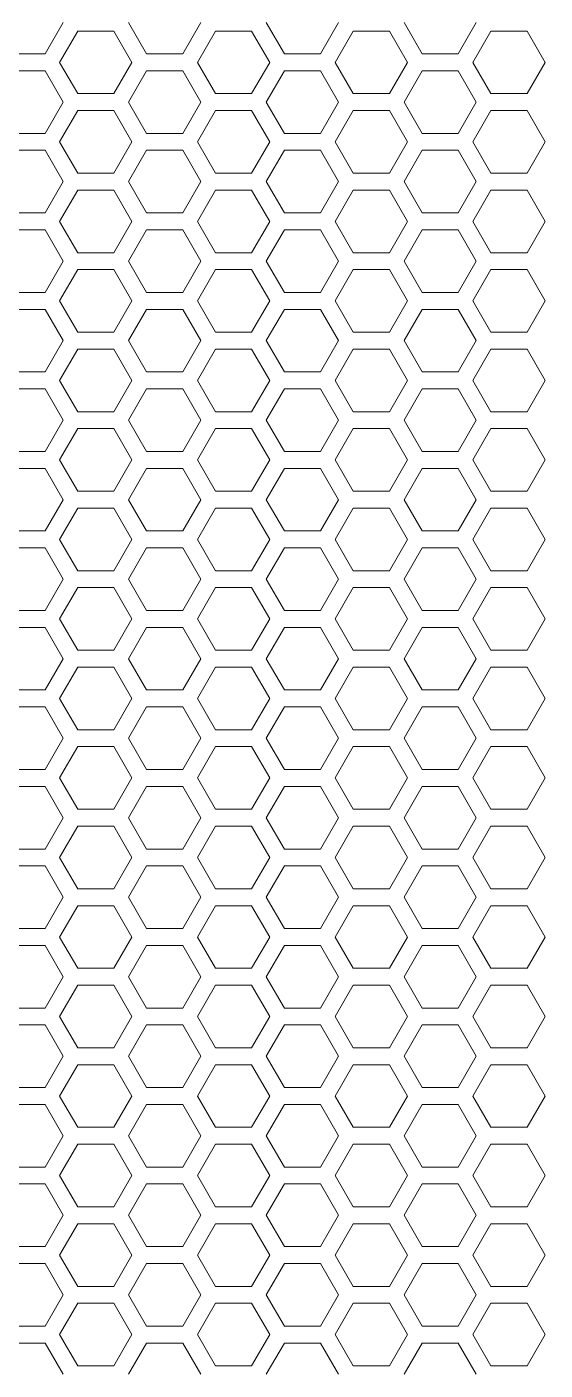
# Model space of a CAD drawing. Header units: millimetres. Extents: x 0 to 140, y -17 to 195.
# Drawn here: x 130.82 to 134.72, y 25.64 to 35.75 of the extents above; entities that cross this region are included whole.
import ezdxf

# ---------------------------------------------------------------- set-up
doc = ezdxf.new("R2010")
doc.units = ezdxf.units.MM
doc.layers.add('4203-42785_1_0', color=7, linetype='Continuous')

# ---------------------------------------------------------------- blocks, each defined once
blk = doc.blocks.new('a')
at = {"layer": '4203-42785_1_0', "color": 0, "linetype": 'ByBlock', "lineweight": 9}
for p, q in [((1513.6457, 371.9317), (1513.7524, 372.1166)), ((1514.1389, 372.1166), (1514.2456, 371.9317)), ((1514.459, 371.9317), (1514.5657, 372.1166)), ((1514.9521, 372.1166), (1515.0588, 371.9317)), ((1515.2723, 371.9317), (1515.379, 372.1166)), ((1515.7654, 372.1166), (1515.8721, 371.9317)), ((1516.0855, 371.9317), (1516.1923, 372.1166)), ((1513.8389, 372.0667), (1513.7322, 371.8818)), ((1514.0523, 372.0667), (1513.8389, 372.0667)), ((1514.1591, 371.8818), (1514.0523, 372.0667)), ((1514.6522, 372.0667), (1514.5455, 371.8818)), ((1514.8656, 372.0667), (1514.6522, 372.0667)), ((1514.9724, 371.8818), (1514.8656, 372.0667)), ((1515.4655, 372.0667), (1515.3587, 371.8818)), ((1515.6789, 372.0667), (1515.4655, 372.0667)), ((1515.7856, 371.8818), (1515.6789, 372.0667)), ((1516.2788, 372.0667), (1516.1721, 371.8818)), ((1516.4922, 372.0667), (1516.2788, 372.0667)), ((1516.5989, 371.8818), (1516.4922, 372.0667)), ((1513.4323, 371.9317), (1513.6457, 371.9317)), ((1513.7322, 371.8818), (1513.8389, 371.697)), ((1514.0523, 371.697), (1514.1591, 371.8818)), ((1514.2456, 371.9317), (1514.459, 371.9317)), ((1514.5455, 371.8818), (1514.6522, 371.697)), ((1514.8656, 371.697), (1514.9724, 371.8818)), ((1515.0588, 371.9317), (1515.2723, 371.9317)), ((1515.3587, 371.8818), (1515.4655, 371.697)), ((1515.6789, 371.697), (1515.7856, 371.8818)), ((1515.8721, 371.9317), (1516.0855, 371.9317)), ((1516.1721, 371.8818), (1516.2788, 371.697)), ((1516.4922, 371.697), (1516.5989, 371.8818)), ((1513.6457, 371.8319), (1513.4323, 371.8319)), ((1513.7524, 371.6471), (1513.6457, 371.8319)), ((1514.2456, 371.8319), (1514.1389, 371.6471)), ((1514.459, 371.8319), (1514.2456, 371.8319)), ((1514.5657, 371.6471), (1514.459, 371.8319)), ((1515.0588, 371.8319), (1514.9521, 371.6471)), ((1515.2723, 371.8319), (1515.0588, 371.8319)), ((1515.379, 371.6471), (1515.2723, 371.8319)), ((1515.8721, 371.8319), (1515.7654, 371.6471)), ((1516.0855, 371.8319), (1515.8721, 371.8319)), ((1516.1923, 371.6471), (1516.0855, 371.8319)), ((1513.6457, 371.4622), (1513.7524, 371.6471)), ((1513.8389, 371.697), (1514.0523, 371.697)), ((1514.1389, 371.6471), (1514.2456, 371.4622)), ((1514.459, 371.4622), (1514.5657, 371.6471)), ((1514.6522, 371.697), (1514.8656, 371.697)), ((1514.9521, 371.6471), (1515.0588, 371.4622)), ((1515.2723, 371.4622), (1515.379, 371.6471)), ((1515.4655, 371.697), (1515.6789, 371.697)), ((1515.7654, 371.6471), (1515.8721, 371.4622)), ((1516.0855, 371.4622), (1516.1923, 371.6471)), ((1516.2788, 371.697), (1516.4922, 371.697)), ((1513.8389, 371.5971), (1513.7322, 371.4123)), ((1514.0523, 371.5971), (1513.8389, 371.5971)), ((1514.1591, 371.4123), (1514.0523, 371.5971)), ((1514.6522, 371.5971), (1514.5455, 371.4123)), ((1514.8656, 371.5971), (1514.6522, 371.5971)), ((1514.9724, 371.4123), (1514.8656, 371.5971)), ((1515.4655, 371.5971), (1515.3587, 371.4123)), ((1515.6789, 371.5971), (1515.4655, 371.5971)), ((1515.7856, 371.4123), (1515.6789, 371.5971)), ((1516.2788, 371.5971), (1516.1721, 371.4123)), ((1516.4922, 371.5971), (1516.2788, 371.5971)), ((1516.5989, 371.4123), (1516.4922, 371.5971)), ((1513.4323, 371.4622), (1513.6457, 371.4622)), ((1513.7322, 371.4123), (1513.8389, 371.2274)), ((1514.0523, 371.2274), (1514.1591, 371.4123)), ((1514.2456, 371.4622), (1514.459, 371.4622)), ((1514.5455, 371.4123), (1514.6522, 371.2274)), ((1514.8656, 371.2274), (1514.9724, 371.4123)), ((1515.0588, 371.4622), (1515.2723, 371.4622)), ((1515.3587, 371.4123), (1515.4655, 371.2274)), ((1515.6789, 371.2274), (1515.7856, 371.4123)), ((1515.8721, 371.4622), (1516.0855, 371.4622)), ((1516.1721, 371.4123), (1516.2788, 371.2274)), ((1516.4922, 371.2274), (1516.5989, 371.4123)), ((1513.6457, 371.3624), (1513.4323, 371.3624)), ((1513.7524, 371.1775), (1513.6457, 371.3624)), ((1514.2456, 371.3624), (1514.1389, 371.1775)), ((1514.459, 371.3624), (1514.2456, 371.3624)), ((1514.5657, 371.1775), (1514.459, 371.3624)), ((1515.0588, 371.3624), (1514.9521, 371.1775)), ((1515.2723, 371.3624), (1515.0588, 371.3624)), ((1515.379, 371.1775), (1515.2723, 371.3624)), ((1515.8721, 371.3624), (1515.7654, 371.1775)), ((1516.0855, 371.3624), (1515.8721, 371.3624)), ((1516.1923, 371.1775), (1516.0855, 371.3624)), ((1513.6457, 370.9926), (1513.7524, 371.1775)), ((1513.8389, 371.2274), (1514.0523, 371.2274)), ((1514.1389, 371.1775), (1514.2456, 370.9926)), ((1514.459, 370.9926), (1514.5657, 371.1775)), ((1514.6522, 371.2274), (1514.8656, 371.2274)), ((1514.9521, 371.1775), (1515.0588, 370.9926)), ((1515.2723, 370.9926), (1515.379, 371.1775)), ((1515.4655, 371.2274), (1515.6789, 371.2274)), ((1515.7654, 371.1775), (1515.8721, 370.9926)), ((1516.0855, 370.9926), (1516.1923, 371.1775)), ((1516.2788, 371.2274), (1516.4922, 371.2274)), ((1513.8389, 371.1276), (1513.7322, 370.9427)), ((1514.0523, 371.1276), (1513.8389, 371.1276)), ((1514.1591, 370.9427), (1514.0523, 371.1276)), ((1514.6522, 371.1276), (1514.5455, 370.9427)), ((1514.8656, 371.1276), (1514.6522, 371.1276)), ((1514.9724, 370.9427), (1514.8656, 371.1276)), ((1515.4655, 371.1276), (1515.3587, 370.9427)), ((1515.6789, 371.1276), (1515.4655, 371.1276)), ((1515.7856, 370.9427), (1515.6789, 371.1276)), ((1516.2788, 371.1276), (1516.1721, 370.9427)), ((1516.4922, 371.1276), (1516.2788, 371.1276)), ((1516.5989, 370.9427), (1516.4922, 371.1276)), ((1513.4323, 370.9926), (1513.6457, 370.9926)), ((1513.7322, 370.9427), (1513.8389, 370.7579)), ((1514.0523, 370.7579), (1514.1591, 370.9427)), ((1514.2456, 370.9926), (1514.459, 370.9926)), ((1514.5455, 370.9427), (1514.6522, 370.7579)), ((1514.8656, 370.7579), (1514.9724, 370.9427)), ((1515.0588, 370.9926), (1515.2723, 370.9926)), ((1515.3587, 370.9427), (1515.4655, 370.7579)), ((1515.6789, 370.7579), (1515.7856, 370.9427)), ((1515.8721, 370.9926), (1516.0855, 370.9926)), ((1516.1721, 370.9427), (1516.2788, 370.7579)), ((1516.4922, 370.7579), (1516.5989, 370.9427)), ((1513.6457, 370.8928), (1513.4323, 370.8928)), ((1513.7524, 370.708), (1513.6457, 370.8928)), ((1514.2456, 370.8928), (1514.1389, 370.708)), ((1514.459, 370.8928), (1514.2456, 370.8928)), ((1514.5657, 370.708), (1514.459, 370.8928)), ((1515.0588, 370.8928), (1514.9521, 370.708)), ((1515.2723, 370.8928), (1515.0588, 370.8928)), ((1515.379, 370.708), (1515.2723, 370.8928)), ((1515.8721, 370.8928), (1515.7654, 370.708)), ((1516.0855, 370.8928), (1515.8721, 370.8928)), ((1516.1923, 370.708), (1516.0855, 370.8928)), ((1513.8389, 370.7579), (1514.0523, 370.7579)), ((1514.6522, 370.7579), (1514.8656, 370.7579)), ((1515.4655, 370.7579), (1515.6789, 370.7579)), ((1516.2788, 370.7579), (1516.4922, 370.7579)), ((1513.6457, 370.5231), (1513.7524, 370.708)), ((1514.1389, 370.708), (1514.2456, 370.5231)), ((1514.459, 370.5231), (1514.5657, 370.708)), ((1514.9521, 370.708), (1515.0588, 370.5231)), ((1515.2723, 370.5231), (1515.379, 370.708)), ((1515.7654, 370.708), (1515.8721, 370.5231)), ((1516.0855, 370.5231), (1516.1923, 370.708)), ((1513.8389, 370.6581), (1513.7322, 370.4732)), ((1514.0523, 370.6581), (1513.8389, 370.6581)), ((1514.1591, 370.4732), (1514.0523, 370.6581)), ((1514.6522, 370.6581), (1514.5455, 370.4732)), ((1514.8656, 370.6581), (1514.6522, 370.6581)), ((1514.9724, 370.4732), (1514.8656, 370.6581)), ((1515.4655, 370.6581), (1515.3587, 370.4732)), ((1515.6789, 370.6581), (1515.4655, 370.6581)), ((1515.7856, 370.4732), (1515.6789, 370.6581)), ((1516.2788, 370.6581), (1516.1721, 370.4732)), ((1516.4922, 370.6581), (1516.2788, 370.6581)), ((1516.5989, 370.4732), (1516.4922, 370.6581)), ((1513.4323, 370.5231), (1513.6457, 370.5231)), ((1514.2456, 370.5231), (1514.459, 370.5231)), ((1515.0588, 370.5231), (1515.2723, 370.5231)), ((1515.8721, 370.5231), (1516.0855, 370.5231)), ((1513.7322, 370.4732), (1513.8389, 370.2883)), ((1514.0523, 370.2883), (1514.1591, 370.4732)), ((1514.5455, 370.4732), (1514.6522, 370.2883)), ((1514.8656, 370.2883), (1514.9724, 370.4732)), ((1515.3587, 370.4732), (1515.4655, 370.2883)), ((1515.6789, 370.2883), (1515.7856, 370.4732)), ((1516.1721, 370.4732), (1516.2788, 370.2883)), ((1516.4922, 370.2883), (1516.5989, 370.4732)), ((1513.6457, 370.4233), (1513.4323, 370.4233)), ((1513.7524, 370.2384), (1513.6457, 370.4233)), ((1514.2456, 370.4233), (1514.1389, 370.2384)), ((1514.459, 370.4233), (1514.2456, 370.4233)), ((1514.5657, 370.2384), (1514.459, 370.4233)), ((1515.0588, 370.4233), (1514.9521, 370.2384)), ((1515.2723, 370.4233), (1515.0588, 370.4233)), ((1515.379, 370.2384), (1515.2723, 370.4233)), ((1515.8721, 370.4233), (1515.7654, 370.2384)), ((1516.0855, 370.4233), (1515.8721, 370.4233)), ((1516.1923, 370.2384), (1516.0855, 370.4233)), ((1513.8389, 370.2883), (1514.0523, 370.2883)), ((1514.6522, 370.2883), (1514.8656, 370.2883)), ((1515.4655, 370.2883), (1515.6789, 370.2883)), ((1516.2788, 370.2883), (1516.4922, 370.2883)), ((1513.6457, 370.0536), (1513.7524, 370.2384)), ((1514.1389, 370.2384), (1514.2456, 370.0536)), ((1514.459, 370.0536), (1514.5657, 370.2384)), ((1514.9521, 370.2384), (1515.0588, 370.0536)), ((1515.2723, 370.0536), (1515.379, 370.2384)), ((1515.7654, 370.2384), (1515.8721, 370.0536)), ((1516.0855, 370.0536), (1516.1923, 370.2384)), ((1513.8389, 370.1885), (1513.7322, 370.0037)), ((1514.0523, 370.1885), (1513.8389, 370.1885)), ((1514.1591, 370.0037), (1514.0523, 370.1885)), ((1514.6522, 370.1885), (1514.5455, 370.0037)), ((1514.8656, 370.1885), (1514.6522, 370.1885)), ((1514.9724, 370.0037), (1514.8656, 370.1885)), ((1515.4655, 370.1885), (1515.3587, 370.0037)), ((1515.6789, 370.1885), (1515.4655, 370.1885)), ((1515.7856, 370.0037), (1515.6789, 370.1885)), ((1516.2788, 370.1885), (1516.1721, 370.0037)), ((1516.4922, 370.1885), (1516.2788, 370.1885)), ((1516.5989, 370.0037), (1516.4922, 370.1885)), ((1513.4323, 370.0536), (1513.6457, 370.0536)), ((1514.2456, 370.0536), (1514.459, 370.0536)), ((1515.0588, 370.0536), (1515.2723, 370.0536)), ((1515.8721, 370.0536), (1516.0855, 370.0536)), ((1513.7322, 370.0037), (1513.8389, 369.8188)), ((1514.0523, 369.8188), (1514.1591, 370.0037)), ((1514.5455, 370.0037), (1514.6522, 369.8188)), ((1514.8656, 369.8188), (1514.9724, 370.0037)), ((1515.3587, 370.0037), (1515.4655, 369.8188)), ((1515.6789, 369.8188), (1515.7856, 370.0037)), ((1516.1721, 370.0037), (1516.2788, 369.8188)), ((1516.4922, 369.8188), (1516.5989, 370.0037)), ((1513.6457, 369.9537), (1513.4323, 369.9537)), ((1513.7524, 369.7689), (1513.6457, 369.9537)), ((1514.2456, 369.9537), (1514.1389, 369.7689)), ((1514.459, 369.9537), (1514.2456, 369.9537)), ((1514.5657, 369.7689), (1514.459, 369.9537)), ((1515.0588, 369.9537), (1514.9521, 369.7689)), ((1515.2723, 369.9537), (1515.0588, 369.9537)), ((1515.379, 369.7689), (1515.2723, 369.9537)), ((1515.8721, 369.9537), (1515.7654, 369.7689)), ((1516.0855, 369.9537), (1515.8721, 369.9537)), ((1516.1923, 369.7689), (1516.0855, 369.9537)), ((1513.8389, 369.8188), (1514.0523, 369.8188)), ((1514.6522, 369.8188), (1514.8656, 369.8188)), ((1515.4655, 369.8188), (1515.6789, 369.8188)), ((1516.2788, 369.8188), (1516.4922, 369.8188)), ((1513.6457, 369.584), (1513.7524, 369.7689)), ((1514.1389, 369.7689), (1514.2456, 369.584)), ((1514.459, 369.584), (1514.5657, 369.7689)), ((1514.9521, 369.7689), (1515.0588, 369.584)), ((1515.2723, 369.584), (1515.379, 369.7689)), ((1515.7654, 369.7689), (1515.8721, 369.584)), ((1516.0855, 369.584), (1516.1923, 369.7689)), ((1513.8389, 369.719), (1513.7322, 369.5341)), ((1514.0523, 369.719), (1513.8389, 369.719)), ((1514.1591, 369.5341), (1514.0523, 369.719)), ((1514.6522, 369.719), (1514.5455, 369.5341)), ((1514.8656, 369.719), (1514.6522, 369.719)), ((1514.9724, 369.5341), (1514.8656, 369.719)), ((1515.4655, 369.719), (1515.3587, 369.5341)), ((1515.6789, 369.719), (1515.4655, 369.719)), ((1515.7856, 369.5341), (1515.6789, 369.719)), ((1516.2788, 369.719), (1516.1721, 369.5341)), ((1516.4922, 369.719), (1516.2788, 369.719)), ((1516.5989, 369.5341), (1516.4922, 369.719)), ((1513.4323, 369.584), (1513.6457, 369.584)), ((1514.2456, 369.584), (1514.459, 369.584)), ((1515.0588, 369.584), (1515.2723, 369.584)), ((1515.8721, 369.584), (1516.0855, 369.584)), ((1513.7322, 369.5341), (1513.8389, 369.3492)), ((1514.0523, 369.3492), (1514.1591, 369.5341)), ((1514.5455, 369.5341), (1514.6522, 369.3492)), ((1514.8656, 369.3492), (1514.9724, 369.5341)), ((1515.3587, 369.5341), (1515.4655, 369.3492)), ((1515.6789, 369.3492), (1515.7856, 369.5341)), ((1516.1721, 369.5341), (1516.2788, 369.3492)), ((1516.4922, 369.3492), (1516.5989, 369.5341)), ((1513.6457, 369.4842), (1513.4323, 369.4842)), ((1513.7524, 369.2993), (1513.6457, 369.4842)), ((1514.2456, 369.4842), (1514.1389, 369.2993)), ((1514.459, 369.4842), (1514.2456, 369.4842)), ((1514.5657, 369.2993), (1514.459, 369.4842)), ((1515.0588, 369.4842), (1514.9521, 369.2993)), ((1515.2723, 369.4842), (1515.0588, 369.4842)), ((1515.379, 369.2993), (1515.2723, 369.4842)), ((1515.8721, 369.4842), (1515.7654, 369.2993)), ((1516.0855, 369.4842), (1515.8721, 369.4842)), ((1516.1923, 369.2993), (1516.0855, 369.4842)), ((1513.8389, 369.3492), (1514.0523, 369.3492)), ((1514.6522, 369.3492), (1514.8656, 369.3492)), ((1515.4655, 369.3492), (1515.6789, 369.3492)), ((1516.2788, 369.3492), (1516.4922, 369.3492)), ((1513.6457, 369.1145), (1513.7524, 369.2993)), ((1514.1389, 369.2993), (1514.2456, 369.1145)), ((1514.459, 369.1145), (1514.5657, 369.2993)), ((1514.9521, 369.2993), (1515.0588, 369.1145)), ((1515.2723, 369.1145), (1515.379, 369.2993)), ((1515.7654, 369.2993), (1515.8721, 369.1145)), ((1516.0855, 369.1145), (1516.1923, 369.2993)), ((1513.8389, 369.2494), (1513.7322, 369.0646)), ((1514.0523, 369.2494), (1513.8389, 369.2494)), ((1514.1591, 369.0646), (1514.0523, 369.2494)), ((1514.6522, 369.2494), (1514.5455, 369.0646)), ((1514.8656, 369.2494), (1514.6522, 369.2494)), ((1514.9724, 369.0646), (1514.8656, 369.2494)), ((1515.4655, 369.2494), (1515.3587, 369.0646)), ((1515.6789, 369.2494), (1515.4655, 369.2494)), ((1515.7856, 369.0646), (1515.6789, 369.2494)), ((1516.2788, 369.2494), (1516.1721, 369.0646)), ((1516.4922, 369.2494), (1516.2788, 369.2494)), ((1516.5989, 369.0646), (1516.4922, 369.2494)), ((1513.4323, 369.1145), (1513.6457, 369.1145)), ((1514.2456, 369.1145), (1514.459, 369.1145)), ((1515.0588, 369.1145), (1515.2723, 369.1145)), ((1515.8721, 369.1145), (1516.0855, 369.1145)), ((1513.6457, 369.0147), (1513.4323, 369.0147)), ((1513.7524, 368.8298), (1513.6457, 369.0147)), ((1513.7322, 369.0646), (1513.8389, 368.8797)), ((1514.0523, 368.8797), (1514.1591, 369.0646)), ((1514.2456, 369.0147), (1514.1389, 368.8298)), ((1514.459, 369.0147), (1514.2456, 369.0147)), ((1514.5657, 368.8298), (1514.459, 369.0147)), ((1514.5455, 369.0646), (1514.6522, 368.8797)), ((1514.8656, 368.8797), (1514.9724, 369.0646)), ((1515.0588, 369.0147), (1514.9521, 368.8298)), ((1515.2723, 369.0147), (1515.0588, 369.0147)), ((1515.379, 368.8298), (1515.2723, 369.0147)), ((1515.3587, 369.0646), (1515.4655, 368.8797)), ((1515.6789, 368.8797), (1515.7856, 369.0646)), ((1515.8721, 369.0147), (1515.7654, 368.8298)), ((1516.0855, 369.0147), (1515.8721, 369.0147)), ((1516.1923, 368.8298), (1516.0855, 369.0147)), ((1516.1721, 369.0646), (1516.2788, 368.8797)), ((1516.4922, 368.8797), (1516.5989, 369.0646)), ((1513.8389, 368.8797), (1514.0523, 368.8797)), ((1514.6522, 368.8797), (1514.8656, 368.8797)), ((1515.4655, 368.8797), (1515.6789, 368.8797)), ((1516.2788, 368.8797), (1516.4922, 368.8797)), ((1513.6457, 368.6449), (1513.7524, 368.8298)), ((1513.8389, 368.7799), (1513.7322, 368.595)), ((1514.0523, 368.7799), (1513.8389, 368.7799)), ((1514.1591, 368.595), (1514.0523, 368.7799)), ((1514.1389, 368.8298), (1514.2456, 368.6449)), ((1514.459, 368.6449), (1514.5657, 368.8298)), ((1514.6522, 368.7799), (1514.5455, 368.595)), ((1514.8656, 368.7799), (1514.6522, 368.7799)), ((1514.9724, 368.595), (1514.8656, 368.7799)), ((1514.9521, 368.8298), (1515.0588, 368.6449)), ((1515.2723, 368.6449), (1515.379, 368.8298)), ((1515.4655, 368.7799), (1515.3587, 368.595)), ((1515.6789, 368.7799), (1515.4655, 368.7799)), ((1515.7856, 368.595), (1515.6789, 368.7799)), ((1515.7654, 368.8298), (1515.8721, 368.6449)), ((1516.0855, 368.6449), (1516.1923, 368.8298)), ((1516.2788, 368.7799), (1516.1721, 368.595)), ((1516.4922, 368.7799), (1516.2788, 368.7799)), ((1516.5989, 368.595), (1516.4922, 368.7799)), ((1513.4323, 368.6449), (1513.6457, 368.6449)), ((1514.2456, 368.6449), (1514.459, 368.6449)), ((1515.0588, 368.6449), (1515.2723, 368.6449)), ((1515.8721, 368.6449), (1516.0855, 368.6449)), ((1513.6457, 368.5451), (1513.4323, 368.5451)), ((1513.7524, 368.3602), (1513.6457, 368.5451)), ((1513.7322, 368.595), (1513.8389, 368.4102)), ((1514.0523, 368.4102), (1514.1591, 368.595)), ((1514.2456, 368.5451), (1514.1389, 368.3602)), ((1514.459, 368.5451), (1514.2456, 368.5451)), ((1514.5657, 368.3602), (1514.459, 368.5451)), ((1514.5455, 368.595), (1514.6522, 368.4102)), ((1514.8656, 368.4102), (1514.9724, 368.595)), ((1515.0588, 368.5451), (1514.9521, 368.3602)), ((1515.2723, 368.5451), (1515.0588, 368.5451)), ((1515.379, 368.3602), (1515.2723, 368.5451)), ((1515.3587, 368.595), (1515.4655, 368.4102)), ((1515.6789, 368.4102), (1515.7856, 368.595)), ((1515.8721, 368.5451), (1515.7654, 368.3602)), ((1516.0855, 368.5451), (1515.8721, 368.5451)), ((1516.1923, 368.3602), (1516.0855, 368.5451)), ((1516.1721, 368.595), (1516.2788, 368.4102)), ((1516.4922, 368.4102), (1516.5989, 368.595)), ((1513.8389, 368.4102), (1514.0523, 368.4102)), ((1514.6522, 368.4102), (1514.8656, 368.4102)), ((1515.4655, 368.4102), (1515.6789, 368.4102)), ((1516.2788, 368.4102), (1516.4922, 368.4102)), ((1513.6457, 368.1754), (1513.7524, 368.3602)), ((1513.8389, 368.3103), (1513.7322, 368.1255)), ((1514.0523, 368.3103), (1513.8389, 368.3103)), ((1514.1591, 368.1255), (1514.0523, 368.3103)), ((1514.1389, 368.3602), (1514.2456, 368.1754)), ((1514.459, 368.1754), (1514.5657, 368.3602)), ((1514.6522, 368.3103), (1514.5455, 368.1255)), ((1514.8656, 368.3103), (1514.6522, 368.3103)), ((1514.9724, 368.1255), (1514.8656, 368.3103)), ((1514.9521, 368.3602), (1515.0588, 368.1754)), ((1515.2723, 368.1754), (1515.379, 368.3602)), ((1515.4655, 368.3103), (1515.3587, 368.1255)), ((1515.6789, 368.3103), (1515.4655, 368.3103)), ((1515.7856, 368.1255), (1515.6789, 368.3103)), ((1515.7654, 368.3602), (1515.8721, 368.1754)), ((1516.0855, 368.1754), (1516.1923, 368.3602)), ((1516.2788, 368.3103), (1516.1721, 368.1255)), ((1516.4922, 368.3103), (1516.2788, 368.3103)), ((1516.5989, 368.1255), (1516.4922, 368.3103)), ((1513.4323, 368.1754), (1513.6457, 368.1754)), ((1514.2456, 368.1754), (1514.459, 368.1754)), ((1515.0588, 368.1754), (1515.2723, 368.1754)), ((1515.8721, 368.1754), (1516.0855, 368.1754)), ((1513.6457, 368.0756), (1513.4323, 368.0756)), ((1513.7524, 367.8907), (1513.6457, 368.0756)), ((1513.7322, 368.1255), (1513.8389, 367.9406)), ((1514.0523, 367.9406), (1514.1591, 368.1255)), ((1514.2456, 368.0756), (1514.1389, 367.8907)), ((1514.459, 368.0756), (1514.2456, 368.0756)), ((1514.5657, 367.8907), (1514.459, 368.0756)), ((1514.5455, 368.1255), (1514.6522, 367.9406)), ((1514.8656, 367.9406), (1514.9724, 368.1255)), ((1515.0588, 368.0756), (1514.9521, 367.8907)), ((1515.2723, 368.0756), (1515.0588, 368.0756)), ((1515.379, 367.8907), (1515.2723, 368.0756)), ((1515.3587, 368.1255), (1515.4655, 367.9406)), ((1515.6789, 367.9406), (1515.7856, 368.1255)), ((1515.8721, 368.0756), (1515.7654, 367.8907)), ((1516.0855, 368.0756), (1515.8721, 368.0756)), ((1516.1923, 367.8907), (1516.0855, 368.0756)), ((1516.1721, 368.1255), (1516.2788, 367.9406)), ((1516.4922, 367.9406), (1516.5989, 368.1255)), ((1513.8389, 367.9406), (1514.0523, 367.9406)), ((1514.6522, 367.9406), (1514.8656, 367.9406)), ((1515.4655, 367.9406), (1515.6789, 367.9406)), ((1516.2788, 367.9406), (1516.4922, 367.9406)), ((1513.6457, 367.7058), (1513.7524, 367.8907)), ((1513.8389, 367.8408), (1513.7322, 367.6559)), ((1514.0523, 367.8408), (1513.8389, 367.8408)), ((1514.1591, 367.6559), (1514.0523, 367.8408)), ((1514.1389, 367.8907), (1514.2456, 367.7058)), ((1514.459, 367.7058), (1514.5657, 367.8907)), ((1514.6522, 367.8408), (1514.5455, 367.6559)), ((1514.8656, 367.8408), (1514.6522, 367.8408)), ((1514.9724, 367.6559), (1514.8656, 367.8408)), ((1514.9521, 367.8907), (1515.0588, 367.7058)), ((1515.2723, 367.7058), (1515.379, 367.8907)), ((1515.4655, 367.8408), (1515.3587, 367.6559)), ((1515.6789, 367.8408), (1515.4655, 367.8408)), ((1515.7856, 367.6559), (1515.6789, 367.8408)), ((1515.7654, 367.8907), (1515.8721, 367.7058)), ((1516.0855, 367.7058), (1516.1923, 367.8907)), ((1516.2788, 367.8408), (1516.1721, 367.6559)), ((1516.4922, 367.8408), (1516.2788, 367.8408)), ((1516.5989, 367.6559), (1516.4922, 367.8408)), ((1513.4323, 367.7058), (1513.6457, 367.7058)), ((1514.2456, 367.7058), (1514.459, 367.7058)), ((1515.0588, 367.7058), (1515.2723, 367.7058)), ((1515.8721, 367.7058), (1516.0855, 367.7058)), ((1513.6457, 367.606), (1513.4323, 367.606)), ((1513.7524, 367.4212), (1513.6457, 367.606)), ((1513.7322, 367.6559), (1513.8389, 367.4711)), ((1514.0523, 367.4711), (1514.1591, 367.6559)), ((1514.2456, 367.606), (1514.1389, 367.4212)), ((1514.459, 367.606), (1514.2456, 367.606)), ((1514.5657, 367.4212), (1514.459, 367.606)), ((1514.5455, 367.6559), (1514.6522, 367.4711)), ((1514.8656, 367.4711), (1514.9724, 367.6559)), ((1515.0588, 367.606), (1514.9521, 367.4212)), ((1515.2723, 367.606), (1515.0588, 367.606)), ((1515.379, 367.4212), (1515.2723, 367.606)), ((1515.3587, 367.6559), (1515.4655, 367.4711)), ((1515.6789, 367.4711), (1515.7856, 367.6559)), ((1515.8721, 367.606), (1515.7654, 367.4212)), ((1516.0855, 367.606), (1515.8721, 367.606)), ((1516.1923, 367.4212), (1516.0855, 367.606)), ((1516.1721, 367.6559), (1516.2788, 367.4711)), ((1516.4922, 367.4711), (1516.5989, 367.6559)), ((1513.8389, 367.4711), (1514.0523, 367.4711)), ((1514.6522, 367.4711), (1514.8656, 367.4711)), ((1515.4655, 367.4711), (1515.6789, 367.4711)), ((1516.2788, 367.4711), (1516.4922, 367.4711)), ((1513.6457, 367.2363), (1513.7524, 367.4212)), ((1513.8389, 367.3713), (1513.7322, 367.1864)), ((1514.0523, 367.3713), (1513.8389, 367.3713)), ((1514.1591, 367.1864), (1514.0523, 367.3713)), ((1514.1389, 367.4212), (1514.2456, 367.2363)), ((1514.459, 367.2363), (1514.5657, 367.4212)), ((1514.6522, 367.3713), (1514.5455, 367.1864)), ((1514.8656, 367.3713), (1514.6522, 367.3713)), ((1514.9724, 367.1864), (1514.8656, 367.3713)), ((1514.9521, 367.4212), (1515.0588, 367.2363)), ((1515.2723, 367.2363), (1515.379, 367.4212)), ((1515.4655, 367.3713), (1515.3587, 367.1864)), ((1515.6789, 367.3713), (1515.4655, 367.3713)), ((1515.7856, 367.1864), (1515.6789, 367.3713)), ((1515.7654, 367.4212), (1515.8721, 367.2363)), ((1516.0855, 367.2363), (1516.1923, 367.4212)), ((1516.2788, 367.3713), (1516.1721, 367.1864)), ((1516.4922, 367.3713), (1516.2788, 367.3713)), ((1516.5989, 367.1864), (1516.4922, 367.3713)), ((1513.4323, 367.2363), (1513.6457, 367.2363)), ((1514.2456, 367.2363), (1514.459, 367.2363)), ((1515.0588, 367.2363), (1515.2723, 367.2363)), ((1515.8721, 367.2363), (1516.0855, 367.2363)), ((1513.6457, 367.1365), (1513.4323, 367.1365)), ((1513.7524, 366.9516), (1513.6457, 367.1365)), ((1513.7322, 367.1864), (1513.8389, 367.0015)), ((1514.0523, 367.0015), (1514.1591, 367.1864)), ((1514.2456, 367.1365), (1514.1389, 366.9516)), ((1514.459, 367.1365), (1514.2456, 367.1365)), ((1514.5657, 366.9516), (1514.459, 367.1365)), ((1514.5455, 367.1864), (1514.6522, 367.0015)), ((1514.8656, 367.0015), (1514.9724, 367.1864)), ((1515.0588, 367.1365), (1514.9521, 366.9516)), ((1515.2723, 367.1365), (1515.0588, 367.1365)), ((1515.379, 366.9516), (1515.2723, 367.1365)), ((1515.3587, 367.1864), (1515.4655, 367.0015)), ((1515.6789, 367.0015), (1515.7856, 367.1864)), ((1515.8721, 367.1365), (1515.7654, 366.9516)), ((1516.0855, 367.1365), (1515.8721, 367.1365)), ((1516.1923, 366.9516), (1516.0855, 367.1365)), ((1516.1721, 367.1864), (1516.2788, 367.0015)), ((1516.4922, 367.0015), (1516.5989, 367.1864)), ((1513.6457, 366.7668), (1513.7524, 366.9516)), ((1513.8389, 367.0015), (1514.0523, 367.0015)), ((1514.1389, 366.9516), (1514.2456, 366.7668)), ((1514.459, 366.7668), (1514.5657, 366.9516)), ((1514.6522, 367.0015), (1514.8656, 367.0015)), ((1514.9521, 366.9516), (1515.0588, 366.7668)), ((1515.2723, 366.7668), (1515.379, 366.9516)), ((1515.4655, 367.0015), (1515.6789, 367.0015)), ((1515.7654, 366.9516), (1515.8721, 366.7668)), ((1516.0855, 366.7668), (1516.1923, 366.9516)), ((1516.2788, 367.0015), (1516.4922, 367.0015)), ((1513.8389, 366.9017), (1513.7322, 366.7168)), ((1514.0523, 366.9017), (1513.8389, 366.9017)), ((1514.1591, 366.7168), (1514.0523, 366.9017)), ((1514.6522, 366.9017), (1514.5455, 366.7168)), ((1514.8656, 366.9017), (1514.6522, 366.9017)), ((1514.9724, 366.7168), (1514.8656, 366.9017)), ((1515.4655, 366.9017), (1515.3587, 366.7168)), ((1515.6789, 366.9017), (1515.4655, 366.9017)), ((1515.7856, 366.7168), (1515.6789, 366.9017)), ((1516.2788, 366.9017), (1516.1721, 366.7168)), ((1516.4922, 366.9017), (1516.2788, 366.9017)), ((1516.5989, 366.7168), (1516.4922, 366.9017)), ((1513.4323, 366.7668), (1513.6457, 366.7668)), ((1513.7322, 366.7168), (1513.8389, 366.532)), ((1514.0523, 366.532), (1514.1591, 366.7168)), ((1514.2456, 366.7668), (1514.459, 366.7668)), ((1514.5455, 366.7168), (1514.6522, 366.532)), ((1514.8656, 366.532), (1514.9724, 366.7168)), ((1515.0588, 366.7668), (1515.2723, 366.7668)), ((1515.3587, 366.7168), (1515.4655, 366.532)), ((1515.6789, 366.532), (1515.7856, 366.7168)), ((1515.8721, 366.7668), (1516.0855, 366.7668)), ((1516.1721, 366.7168), (1516.2788, 366.532)), ((1516.4922, 366.532), (1516.5989, 366.7168)), ((1513.6457, 366.6669), (1513.4323, 366.6669)), ((1513.7524, 366.4821), (1513.6457, 366.6669)), ((1514.2456, 366.6669), (1514.1389, 366.4821)), ((1514.459, 366.6669), (1514.2456, 366.6669)), ((1514.5657, 366.4821), (1514.459, 366.6669)), ((1515.0588, 366.6669), (1514.9521, 366.4821)), ((1515.2723, 366.6669), (1515.0588, 366.6669)), ((1515.379, 366.4821), (1515.2723, 366.6669)), ((1515.8721, 366.6669), (1515.7654, 366.4821)), ((1516.0855, 366.6669), (1515.8721, 366.6669)), ((1516.1923, 366.4821), (1516.0855, 366.6669)), ((1513.6457, 366.2972), (1513.7524, 366.4821)), ((1513.8389, 366.532), (1514.0523, 366.532)), ((1514.1389, 366.4821), (1514.2456, 366.2972)), ((1514.459, 366.2972), (1514.5657, 366.4821)), ((1514.6522, 366.532), (1514.8656, 366.532)), ((1514.9521, 366.4821), (1515.0588, 366.2972)), ((1515.2723, 366.2972), (1515.379, 366.4821)), ((1515.4655, 366.532), (1515.6789, 366.532)), ((1515.7654, 366.4821), (1515.8721, 366.2972)), ((1516.0855, 366.2972), (1516.1923, 366.4821)), ((1516.2788, 366.532), (1516.4922, 366.532)), ((1513.8389, 366.4322), (1513.7322, 366.2473)), ((1514.0523, 366.4322), (1513.8389, 366.4322)), ((1514.1591, 366.2473), (1514.0523, 366.4322)), ((1514.6522, 366.4322), (1514.5455, 366.2473)), ((1514.8656, 366.4322), (1514.6522, 366.4322)), ((1514.9724, 366.2473), (1514.8656, 366.4322)), ((1515.4655, 366.4322), (1515.3587, 366.2473)), ((1515.6789, 366.4322), (1515.4655, 366.4322)), ((1515.7856, 366.2473), (1515.6789, 366.4322)), ((1516.2788, 366.4322), (1516.1721, 366.2473)), ((1516.4922, 366.4322), (1516.2788, 366.4322)), ((1516.5989, 366.2473), (1516.4922, 366.4322)), ((1513.4323, 366.2972), (1513.6457, 366.2972)), ((1513.7322, 366.2473), (1513.8389, 366.0624)), ((1514.0523, 366.0624), (1514.1591, 366.2473)), ((1514.2456, 366.2972), (1514.459, 366.2972)), ((1514.5455, 366.2473), (1514.6522, 366.0624)), ((1514.8656, 366.0624), (1514.9724, 366.2473)), ((1515.0588, 366.2972), (1515.2723, 366.2972)), ((1515.3587, 366.2473), (1515.4655, 366.0624)), ((1515.6789, 366.0624), (1515.7856, 366.2473)), ((1515.8721, 366.2972), (1516.0855, 366.2972)), ((1516.1721, 366.2473), (1516.2788, 366.0624)), ((1516.4922, 366.0624), (1516.5989, 366.2473)), ((1513.6457, 366.1974), (1513.4323, 366.1974)), ((1513.7524, 366.0125), (1513.6457, 366.1974)), ((1514.2456, 366.1974), (1514.1389, 366.0125)), ((1514.459, 366.1974), (1514.2456, 366.1974)), ((1514.5657, 366.0125), (1514.459, 366.1974)), ((1515.0588, 366.1974), (1514.9521, 366.0125)), ((1515.2723, 366.1974), (1515.0588, 366.1974)), ((1515.379, 366.0125), (1515.2723, 366.1974)), ((1515.8721, 366.1974), (1515.7654, 366.0125)), ((1516.0855, 366.1974), (1515.8721, 366.1974)), ((1516.1923, 366.0125), (1516.0855, 366.1974)), ((1513.6457, 365.8277), (1513.7524, 366.0125)), ((1513.8389, 366.0624), (1514.0523, 366.0624)), ((1514.1389, 366.0125), (1514.2456, 365.8277)), ((1514.459, 365.8277), (1514.5657, 366.0125)), ((1514.6522, 366.0624), (1514.8656, 366.0624)), ((1514.9521, 366.0125), (1515.0588, 365.8277)), ((1515.2723, 365.8277), (1515.379, 366.0125)), ((1515.4655, 366.0624), (1515.6789, 366.0624)), ((1515.7654, 366.0125), (1515.8721, 365.8277)), ((1516.0855, 365.8277), (1516.1923, 366.0125)), ((1516.2788, 366.0624), (1516.4922, 366.0624)), ((1513.8389, 365.9626), (1513.7322, 365.7778)), ((1514.0523, 365.9626), (1513.8389, 365.9626)), ((1514.1591, 365.7778), (1514.0523, 365.9626)), ((1514.6522, 365.9626), (1514.5455, 365.7778)), ((1514.8656, 365.9626), (1514.6522, 365.9626)), ((1514.9724, 365.7778), (1514.8656, 365.9626)), ((1515.4655, 365.9626), (1515.3587, 365.7778)), ((1515.6789, 365.9626), (1515.4655, 365.9626)), ((1515.7856, 365.7778), (1515.6789, 365.9626)), ((1516.2788, 365.9626), (1516.1721, 365.7778)), ((1516.4922, 365.9626), (1516.2788, 365.9626)), ((1516.5989, 365.7778), (1516.4922, 365.9626)), ((1513.4323, 365.8277), (1513.6457, 365.8277)), ((1513.7322, 365.7778), (1513.8389, 365.5929)), ((1514.0523, 365.5929), (1514.1591, 365.7778)), ((1514.2456, 365.8277), (1514.459, 365.8277)), ((1514.5455, 365.7778), (1514.6522, 365.5929)), ((1514.8656, 365.5929), (1514.9724, 365.7778)), ((1515.0588, 365.8277), (1515.2723, 365.8277)), ((1515.3587, 365.7778), (1515.4655, 365.5929)), ((1515.6789, 365.5929), (1515.7856, 365.7778)), ((1515.8721, 365.8277), (1516.0855, 365.8277)), ((1516.1721, 365.7778), (1516.2788, 365.5929)), ((1516.4922, 365.5929), (1516.5989, 365.7778)), ((1513.6457, 365.7278), (1513.4323, 365.7278)), ((1513.7524, 365.543), (1513.6457, 365.7278)), ((1514.2456, 365.7278), (1514.1389, 365.543)), ((1514.459, 365.7278), (1514.2456, 365.7278)), ((1514.5657, 365.543), (1514.459, 365.7278)), ((1515.0588, 365.7278), (1514.9521, 365.543)), ((1515.2723, 365.7278), (1515.0588, 365.7278)), ((1515.379, 365.543), (1515.2723, 365.7278)), ((1515.8721, 365.7278), (1515.7654, 365.543)), ((1516.0855, 365.7278), (1515.8721, 365.7278)), ((1516.1923, 365.543), (1516.0855, 365.7278)), ((1513.6457, 365.3581), (1513.7524, 365.543)), ((1513.8389, 365.5929), (1514.0523, 365.5929)), ((1514.1389, 365.543), (1514.2456, 365.3581)), ((1514.459, 365.3581), (1514.5657, 365.543)), ((1514.6522, 365.5929), (1514.8656, 365.5929)), ((1514.9521, 365.543), (1515.0588, 365.3581)), ((1515.2723, 365.3581), (1515.379, 365.543)), ((1515.4655, 365.5929), (1515.6789, 365.5929)), ((1515.7654, 365.543), (1515.8721, 365.3581)), ((1516.0855, 365.3581), (1516.1923, 365.543)), ((1516.2788, 365.5929), (1516.4922, 365.5929)), ((1513.8389, 365.4931), (1513.7322, 365.3082)), ((1514.0523, 365.4931), (1513.8389, 365.4931)), ((1514.1591, 365.3082), (1514.0523, 365.4931)), ((1514.6522, 365.4931), (1514.5455, 365.3082)), ((1514.8656, 365.4931), (1514.6522, 365.4931)), ((1514.9724, 365.3082), (1514.8656, 365.4931)), ((1515.4655, 365.4931), (1515.3587, 365.3082)), ((1515.6789, 365.4931), (1515.4655, 365.4931)), ((1515.7856, 365.3082), (1515.6789, 365.4931)), ((1516.2788, 365.4931), (1516.1721, 365.3082)), ((1516.4922, 365.4931), (1516.2788, 365.4931)), ((1516.5989, 365.3082), (1516.4922, 365.4931)), ((1513.4323, 365.3581), (1513.6457, 365.3581)), ((1513.7322, 365.3082), (1513.8389, 365.1233)), ((1514.0523, 365.1233), (1514.1591, 365.3082)), ((1514.2456, 365.3581), (1514.459, 365.3581)), ((1514.5455, 365.3082), (1514.6522, 365.1233)), ((1514.8656, 365.1233), (1514.9724, 365.3082)), ((1515.0588, 365.3581), (1515.2723, 365.3581)), ((1515.3587, 365.3082), (1515.4655, 365.1233)), ((1515.6789, 365.1233), (1515.7856, 365.3082)), ((1515.8721, 365.3581), (1516.0855, 365.3581)), ((1516.1721, 365.3082), (1516.2788, 365.1233)), ((1516.4922, 365.1233), (1516.5989, 365.3082)), ((1513.6457, 365.2583), (1513.4323, 365.2583)), ((1513.7524, 365.0734), (1513.6457, 365.2583)), ((1514.2456, 365.2583), (1514.1389, 365.0734)), ((1514.459, 365.2583), (1514.2456, 365.2583)), ((1514.5657, 365.0734), (1514.459, 365.2583)), ((1515.0588, 365.2583), (1514.9521, 365.0734)), ((1515.2723, 365.2583), (1515.0588, 365.2583)), ((1515.379, 365.0734), (1515.2723, 365.2583)), ((1515.8721, 365.2583), (1515.7654, 365.0734)), ((1516.0855, 365.2583), (1515.8721, 365.2583)), ((1516.1923, 365.0734), (1516.0855, 365.2583)), ((1513.6457, 364.8886), (1513.7524, 365.0734)), ((1513.8389, 365.1233), (1514.0523, 365.1233)), ((1514.1389, 365.0734), (1514.2456, 364.8886)), ((1514.459, 364.8886), (1514.5657, 365.0734)), ((1514.6522, 365.1233), (1514.8656, 365.1233)), ((1514.9521, 365.0734), (1515.0588, 364.8886)), ((1515.2723, 364.8886), (1515.379, 365.0734)), ((1515.4655, 365.1233), (1515.6789, 365.1233)), ((1515.7654, 365.0734), (1515.8721, 364.8886)), ((1516.0855, 364.8886), (1516.1923, 365.0734)), ((1516.2788, 365.1233), (1516.4922, 365.1233)), ((1513.8389, 365.0235), (1513.7322, 364.8387)), ((1514.0523, 365.0235), (1513.8389, 365.0235)), ((1514.1591, 364.8387), (1514.0523, 365.0235)), ((1514.6522, 365.0235), (1514.5455, 364.8387)), ((1514.8656, 365.0235), (1514.6522, 365.0235)), ((1514.9724, 364.8387), (1514.8656, 365.0235)), ((1515.4655, 365.0235), (1515.3587, 364.8387)), ((1515.6789, 365.0235), (1515.4655, 365.0235)), ((1515.7856, 364.8387), (1515.6789, 365.0235)), ((1516.2788, 365.0235), (1516.1721, 364.8387)), ((1516.4922, 365.0235), (1516.2788, 365.0235)), ((1516.5989, 364.8387), (1516.4922, 365.0235)), ((1513.4323, 364.8886), (1513.6457, 364.8886)), ((1514.2456, 364.8886), (1514.459, 364.8886)), ((1515.0588, 364.8886), (1515.2723, 364.8886)), ((1515.8721, 364.8886), (1516.0855, 364.8886)), ((1513.7322, 364.8387), (1513.8389, 364.6538)), ((1514.0523, 364.6538), (1514.1591, 364.8387)), ((1514.5455, 364.8387), (1514.6522, 364.6538)), ((1514.8656, 364.6538), (1514.9724, 364.8387)), ((1515.3587, 364.8387), (1515.4655, 364.6538)), ((1515.6789, 364.6538), (1515.7856, 364.8387)), ((1516.1721, 364.8387), (1516.2788, 364.6538)), ((1516.4922, 364.6538), (1516.5989, 364.8387)), ((1513.6457, 364.7888), (1513.4323, 364.7888)), ((1513.7524, 364.6039), (1513.6457, 364.7888)), ((1514.2456, 364.7888), (1514.1389, 364.6039)), ((1514.459, 364.7888), (1514.2456, 364.7888)), ((1514.5657, 364.6039), (1514.459, 364.7888)), ((1515.0588, 364.7888), (1514.9521, 364.6039)), ((1515.2723, 364.7888), (1515.0588, 364.7888)), ((1515.379, 364.6039), (1515.2723, 364.7888)), ((1515.8721, 364.7888), (1515.7654, 364.6039)), ((1516.0855, 364.7888), (1515.8721, 364.7888)), ((1516.1923, 364.6039), (1516.0855, 364.7888)), ((1513.8389, 364.6538), (1514.0523, 364.6538)), ((1514.6522, 364.6538), (1514.8656, 364.6538)), ((1515.4655, 364.6538), (1515.6789, 364.6538)), ((1516.2788, 364.6538), (1516.4922, 364.6538)), ((1513.6457, 364.419), (1513.7524, 364.6039)), ((1514.1389, 364.6039), (1514.2456, 364.419)), ((1514.459, 364.419), (1514.5657, 364.6039)), ((1514.9521, 364.6039), (1515.0588, 364.419)), ((1515.2723, 364.419), (1515.379, 364.6039)), ((1515.7654, 364.6039), (1515.8721, 364.419)), ((1516.0855, 364.419), (1516.1923, 364.6039)), ((1513.8389, 364.554), (1513.7322, 364.3691)), ((1514.0523, 364.554), (1513.8389, 364.554)), ((1514.1591, 364.3691), (1514.0523, 364.554)), ((1514.6522, 364.554), (1514.5455, 364.3691)), ((1514.8656, 364.554), (1514.6522, 364.554)), ((1514.9724, 364.3691), (1514.8656, 364.554)), ((1515.4655, 364.554), (1515.3587, 364.3691)), ((1515.6789, 364.554), (1515.4655, 364.554)), ((1515.7856, 364.3691), (1515.6789, 364.554)), ((1516.2788, 364.554), (1516.1721, 364.3691)), ((1516.4922, 364.554), (1516.2788, 364.554)), ((1516.5989, 364.3691), (1516.4922, 364.554)), ((1513.4323, 364.419), (1513.6457, 364.419)), ((1514.2456, 364.419), (1514.459, 364.419)), ((1515.0588, 364.419), (1515.2723, 364.419)), ((1515.8721, 364.419), (1516.0855, 364.419)), ((1513.7322, 364.3691), (1513.8389, 364.1843)), ((1514.0523, 364.1843), (1514.1591, 364.3691)), ((1514.5455, 364.3691), (1514.6522, 364.1843)), ((1514.8656, 364.1843), (1514.9724, 364.3691)), ((1515.3587, 364.3691), (1515.4655, 364.1843)), ((1515.6789, 364.1843), (1515.7856, 364.3691)), ((1516.1721, 364.3691), (1516.2788, 364.1843)), ((1516.4922, 364.1843), (1516.5989, 364.3691)), ((1513.6457, 364.3192), (1513.4323, 364.3192)), ((1513.7524, 364.1344), (1513.6457, 364.3192)), ((1514.2456, 364.3192), (1514.1389, 364.1344)), ((1514.459, 364.3192), (1514.2456, 364.3192)), ((1514.5657, 364.1344), (1514.459, 364.3192)), ((1515.0588, 364.3192), (1514.9521, 364.1344)), ((1515.2723, 364.3192), (1515.0588, 364.3192)), ((1515.379, 364.1344), (1515.2723, 364.3192)), ((1515.8721, 364.3192), (1515.7654, 364.1344)), ((1516.0855, 364.3192), (1515.8721, 364.3192)), ((1516.1923, 364.1344), (1516.0855, 364.3192)), ((1513.8389, 364.1843), (1514.0523, 364.1843)), ((1514.6522, 364.1843), (1514.8656, 364.1843)), ((1515.4655, 364.1843), (1515.6789, 364.1843)), ((1516.2788, 364.1843), (1516.4922, 364.1843))]:
    blk.add_line(p, q, dxfattribs=at)

msp = doc.modelspace()

# ---------------------------------------------------------------- block references
at = {"lineweight": 15, "xscale": 1.275468447124703, "yscale": 1.275468447124703, "zscale": 1.275468447124703}
msp.add_blockref('a', (-1799.653, -438.836), dxfattribs=at)

doc.saveas('drawing.dxf')
